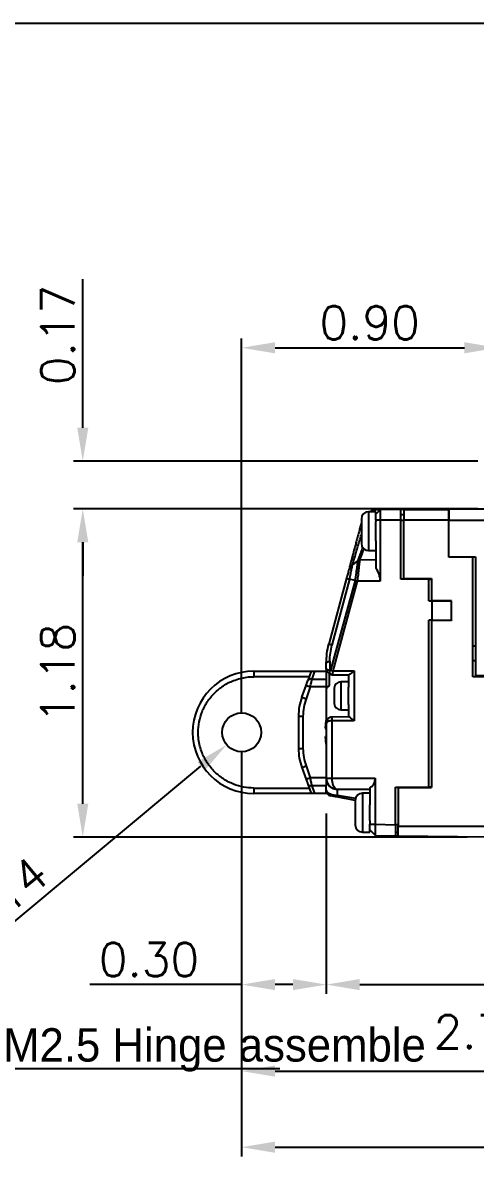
# Model space of a CAD drawing. Header units: millimetres. Extents: x 0 to 508, y 0 to 159.
# Drawn here: x 313.2 to 353.8, y 54.8 to 158.8 of the extents above; entities that cross this region are included whole.
import ezdxf
from ezdxf import colors
from ezdxf.entities.mleader import LeaderData, LeaderLine
from ezdxf.math import Vec2, Vec3

# ---------------------------------------------------------------- set-up
doc = ezdxf.new("R2010")
doc.units = ezdxf.units.MM
doc.header["$LTSCALE"] = 0.5
doc.layers.add('Involute Gear', color=3, linetype='Continuous')
doc.styles.add('STYLE2', font='')
doc.styles.add('USER2', font='SIMPLEX.SHX')
doc.styles.get('STYLE2').set_extended_font_data('Gulim')
doc.dimstyles.new('BASE120', dxfattribs={"dimscale": 1.2, "dimtxt": 2.5, "dimasz": 2.5, "dimexe": 0.7, "dimexo": 1.5, "dimtad": 1, "dimzin": 1, "dimdsep": 46, "dimtxsty": 'USER2', "dimcen": 0, "dimclrd": 6, "dimclre": 6, "dimclrt": 3, "dimadec": 0, "dimazin": 0, "dimtfac": 1, "dimtofl": 0, "dimtmove": 0, "dimatfit": 3, "dimfxl": 0, "dimtolj": 1, "dimtzin": 0, "dimlwe": -1, "dimarcsym": 0})
doc.dimstyles.new('BASE120 inch', dxfattribs={"dimscale": 1.2, "dimtxt": 2.5, "dimasz": 2.5, "dimexe": 0.7, "dimexo": 1.5, "dimtad": 1, "dimlfac": 0.03937, "dimzin": 1, "dimdsep": 46, "dimtxsty": 'USER2', "dimcen": 0, "dimclrd": 6, "dimclre": 6, "dimclrt": 3, "dimadec": 0, "dimazin": 0, "dimtfac": 1, "dimtofl": 0, "dimtmove": 0, "dimatfit": 3, "dimfxl": 0, "dimtolj": 1, "dimtzin": 0, "dimlwe": -1, "dimarcsym": 0})

# ---------------------------------------------------------------- blocks, each defined once
blk = doc.blocks.new('*D59')
at = {"color": 6}
for p, q in [((354.01, 115.16), (317.71, 115.16)), ((353.06, 85.67), (317.71, 85.67))]:
    blk.add_line(p, q, dxfattribs=at)
at = {"color": 6, "lineweight": -2}
blk.add_line((318.55, 88.67), (318.55, 112.16), dxfattribs=at)
at = {"color": 6}
for points in [[(318.05, 112.16), (319.05, 112.16), (318.55, 115.16)], [(318.05, 88.67), (319.05, 88.67), (318.55, 85.67)]]:
    blk.add_solid(points, dxfattribs=at)
at = {"layer": 'Defpoints', "color": 0}
for p in [(318.55, 115.16), (355.81, 115.16), (354.86, 85.67)]:
    blk.add_point(p, dxfattribs=at)
at = {"color": 3, "insert": (316.3, 100.41), "char_height": 3, "attachment_point": 5, "rotation": 90, "style": 'USER2'}
blk.add_mtext('\\A1;1.18', dxfattribs=at)
blk = doc.blocks.new('*D60')
at = {"layer": 'Defpoints', "color": 0}
for p in [(332.81, 95.08), (340.41, 89.58), (340.41, 72.41)]:
    blk.add_point(p, dxfattribs=at)
at = {"layer": 'Involute Gear', "color": 6}
for p, q in [((332.81, 93.28), (332.81, 71.57)), ((340.41, 87.78), (340.41, 71.57))]:
    blk.add_line(p, q, dxfattribs=at)
at = {"layer": 'Involute Gear', "color": 6, "lineweight": -2}
for p, q in [((332.81, 72.41), (319.17, 72.41)), ((337.41, 72.41), (335.81, 72.41))]:
    blk.add_line(p, q, dxfattribs=at)
at = {"layer": 'Involute Gear', "color": 6}
for points in [[(335.81, 72.91), (335.81, 71.91), (332.81, 72.41)], [(337.41, 72.91), (337.41, 71.91), (340.41, 72.41)]]:
    blk.add_solid(points, dxfattribs=at)
at = {"layer": 'Involute Gear', "color": 3, "insert": (324.49, 74.66), "char_height": 3, "attachment_point": 5, "style": 'USER2'}
blk.add_mtext('\\A1;0.30', dxfattribs=at)
blk = doc.blocks.new('*D61')
at = {"color": 6}
for p, q in [((332.81, 93.28), (332.81, 56.96)), ((428.61, 90.68), (428.61, 56.96))]:
    blk.add_line(p, q, dxfattribs=at)
at = {"color": 6, "lineweight": -2}
blk.add_line((335.81, 57.8), (425.61, 57.8), dxfattribs=at)
at = {"color": 6}
for points in [[(335.81, 58.3), (335.81, 57.3), (332.81, 57.8)], [(425.61, 58.3), (425.61, 57.3), (428.61, 57.8)]]:
    blk.add_solid(points, dxfattribs=at)
at = {"layer": 'Defpoints', "color": 0}
for p in [(332.81, 95.08), (428.61, 92.48), (428.61, 57.8)]:
    blk.add_point(p, dxfattribs=at)
at = {"color": 3, "insert": (380.71, 60.84), "char_height": 3, "attachment_point": 5, "style": 'USER2'}
blk.add_mtext('\\A1;3.77(max stroke)', dxfattribs=at)
blk = doc.blocks.new('*D65')
at = {"color": 6}
for p, q in [((401.61, 90.68), (401.61, 63.8)), ((332.81, 70.61), (332.81, 63.8))]:
    blk.add_line(p, q, dxfattribs=at)
at = {"color": 6, "lineweight": -2}
blk.add_line((335.81, 64.64), (398.61, 64.64), dxfattribs=at)
at = {"color": 6}
for points in [[(335.81, 65.14), (335.81, 64.14), (332.81, 64.64)], [(398.61, 65.14), (398.61, 64.14), (401.61, 64.64)]]:
    blk.add_solid(points, dxfattribs=at)
at = {"layer": 'Defpoints', "color": 0}
for p in [(401.61, 92.48), (332.81, 72.41), (401.61, 64.64)]:
    blk.add_point(p, dxfattribs=at)
at = {"color": 3, "insert": (367.21, 67.67), "char_height": 3, "attachment_point": 5, "style": 'USER2'}
blk.add_mtext('\\A1;2.70(min stroke)', dxfattribs=at)
blk = doc.blocks.new('*D70')
at = {"layer": 'Defpoints', "color": 0}
for p in [(340.41, 89.58), (397.81, 86.66), (397.81, 72.41)]:
    blk.add_point(p, dxfattribs=at)
at = {"layer": 'Involute Gear', "color": 6}
for p, q in [((340.41, 87.78), (340.41, 71.57)), ((397.81, 84.86), (397.81, 71.57))]:
    blk.add_line(p, q, dxfattribs=at)
at = {"layer": 'Involute Gear', "color": 6, "lineweight": -2}
blk.add_line((343.41, 72.41), (394.81, 72.41), dxfattribs=at)
at = {"layer": 'Involute Gear', "color": 6}
for points in [[(343.41, 72.91), (343.41, 71.91), (340.41, 72.41)], [(394.81, 72.91), (394.81, 71.91), (397.81, 72.41)]]:
    blk.add_solid(points, dxfattribs=at)
at = {"layer": 'Involute Gear', "color": 3, "insert": (369.11, 74.66), "char_height": 3, "attachment_point": 5, "style": 'USER2'}
blk.add_mtext('\\A1;2.26', dxfattribs=at)
blk = doc.blocks.new('*D72')
at = {"color": 6}
for p, q in [((332.81, 96.88), (332.81, 130.48)), ((355.81, 121.26), (355.81, 130.48))]:
    blk.add_line(p, q, dxfattribs=at)
at = {"color": 6, "lineweight": -2}
blk.add_line((335.81, 129.64), (352.81, 129.64), dxfattribs=at)
at = {"color": 6}
for points in [[(335.81, 130.14), (335.81, 129.14), (332.81, 129.64)], [(352.81, 130.14), (352.81, 129.14), (355.81, 129.64)]]:
    blk.add_solid(points, dxfattribs=at)
at = {"layer": 'Defpoints', "color": 0}
for p in [(355.81, 129.64), (355.81, 119.46), (332.81, 95.08)]:
    blk.add_point(p, dxfattribs=at)
at = {"color": 3, "insert": (344.31, 131.89), "char_height": 3, "attachment_point": 5, "style": 'USER2'}
blk.add_mtext('\\A1;0.90', dxfattribs=at)
blk = doc.blocks.new('*D73')
at = {"layer": 'Defpoints', "color": 0}
for p in [(355.81, 119.46), (318.55, 115.16), (355.81, 115.16)]:
    blk.add_point(p, dxfattribs=at)
at = {"layer": 'Involute Gear', "color": 6, "lineweight": -2}
for p, q in [((318.55, 122.46), (318.55, 135.82)), ((318.55, 112.16), (318.55, 109.16))]:
    blk.add_line(p, q, dxfattribs=at)
at = {"layer": 'Involute Gear', "color": 6}
for p, q in [((354.01, 119.46), (317.71, 119.46)), ((354.01, 115.16), (317.71, 115.16))]:
    blk.add_line(p, q, dxfattribs=at)
for points in [[(318.05, 122.46), (319.05, 122.46), (318.55, 119.46)], [(318.05, 112.16), (319.05, 112.16), (318.55, 115.16)]]:
    blk.add_solid(points, dxfattribs=at)
at = {"layer": 'Involute Gear', "color": 3, "insert": (316.3, 130.78), "char_height": 3, "attachment_point": 5, "rotation": 90, "style": 'USER2'}
blk.add_mtext('\\A1;0.17', dxfattribs=at)
blk = doc.blocks.new('*D75')
at = {"layer": 'Defpoints', "color": 0}
for p in [(334.16, 96.2), (331.47, 93.96)]:
    blk.add_point(p, dxfattribs=at)
at = {"layer": 'Involute Gear', "color": 6, "lineweight": -2}
blk.add_line((306.83, 73.43), (329.16, 92.04), dxfattribs=at)
at = {"layer": 'Involute Gear', "color": 6}
blk.add_solid([(328.84, 92.42), (329.49, 91.65), (331.47, 93.96)], dxfattribs=at)
at = {"layer": 'Involute Gear', "color": 3, "insert": (310.36, 79.3), "char_height": 3, "attachment_point": 5, "rotation": 39.8019, "style": 'USER2'}
blk.add_mtext('\\A1;∅0.14', dxfattribs=at)

msp = doc.modelspace()

# ---------------------------------------------------------------- linework, layer by layer
at = {"color": 7, "linetype": 'Continuous', "lineweight": 25}
for p, q in [((344.864, 114.912), (344.214, 114.912)), ((344.214, 114.912), (344.214, 111.412)), ((344.339, 114.912), (344.464, 115.008)), ((344.464, 115.007), (344.339, 114.912)), ((344.464, 115.007), (344.339, 114.912)), ((345.264, 115.081), (344.642, 115.07)), ((345.264, 115.081), (344.864, 114.674)), ((344.864, 114.898), (344.864, 114.912)), ((344.864, 114.69), (344.864, 114.898)), ((344.864, 114.162), (344.864, 114.674)), ((347.114, 115.113), (345.264, 115.081)), ((345.264, 115.081), (345.264, 114.162)), ((347.114, 115.113), (349.414, 115.153)), ((347.114, 114.162), (347.114, 115.113)), ((347.364, 114.618), (347.114, 114.618)), ((347.364, 115.066), (351.414, 115.116)), ((347.364, 115.066), (347.364, 114.162)), ((349.414, 115.153), (349.414, 115.091)), ((351.414, 115.162), (366.914, 115.162)), ((351.414, 114.162), (351.414, 115.116)), ((344.864, 114.162), (344.864, 114.043)), ((345.264, 114.162), (344.864, 114.162)), ((344.864, 112.28), (344.864, 114.043)), ((345.264, 114.162), (345.264, 108.662)), ((347.114, 114.162), (345.264, 114.162)), ((347.114, 108.86), (347.114, 114.162)), ((347.114, 114.162), (347.364, 114.162)), ((347.364, 108.91), (347.364, 114.162)), ((351.414, 114.162), (347.364, 114.162)), ((351.414, 114.162), (355.814, 114.162)), ((351.414, 110.862), (351.414, 114.162)), ((344.214, 111.412), (344.864, 111.412)), ((344.864, 112.28), (344.864, 109.832)), ((343.23, 110.486), (342.762, 110.127)), ((344.864, 110.574), (343.408, 110.548)), ((351.414, 110.862), (353.814, 110.862)), ((351.414, 110.814), (351.414, 110.862)), ((353.564, 110.814), (351.414, 110.814)), ((353.564, 100.062), (353.564, 110.814)), ((353.814, 110.814), (353.564, 110.814)), ((353.814, 110.862), (353.814, 100.162)), ((342.405, 109.593), (342.402, 109.579)), ((342.421, 109.646), (342.407, 109.594)), ((342.421, 109.646), (342.41, 109.594)), ((342.426, 109.62), (342.432, 109.62)), ((342.485, 109.769), (342.445, 109.682)), ((342.762, 110.127), (342.642, 109.998)), ((342.642, 109.998), (342.762, 110.127)), ((342.753, 110.079), (342.762, 110.127)), ((342.232, 108.946), (340.639, 103.001)), ((342.993, 108.715), (340.795, 100.662)), ((342.508, 108.845), (340.922, 102.925)), ((343.194, 108.662), (340.995, 100.607)), ((342.993, 108.715), (342.508, 108.845)), ((345.264, 108.662), (343.194, 108.662)), ((349.614, 108.86), (347.114, 108.86)), ((347.364, 108.91), (349.864, 108.91)), ((347.414, 108.91), (347.414, 108.86)), ((349.614, 106.89), (349.614, 108.86)), ((349.614, 108.86), (349.864, 108.86)), ((349.864, 108.91), (349.864, 106.91)), ((349.614, 106.89), (349.914, 106.89)), ((349.864, 106.91), (351.664, 106.91)), ((349.914, 106.91), (349.914, 106.89)), ((349.914, 105.149), (349.914, 106.89)), ((351.664, 106.89), (349.914, 106.89)), ((351.664, 106.91), (351.664, 106.89)), ((351.664, 105.149), (351.664, 106.89)), ((349.914, 105.149), (349.614, 105.149)), ((349.614, 90.162), (349.614, 105.149)), ((349.864, 105.129), (349.864, 90.112)), ((351.664, 105.129), (349.864, 105.129)), ((349.914, 105.149), (351.664, 105.149)), ((349.914, 105.149), (349.914, 105.129)), ((351.664, 105.149), (351.664, 105.129)), ((353.814, 102.811), (353.564, 102.811)), ((340.414, 100.768), (340.414, 101.293)), ((340.731, 101.476), (340.731, 100.619)), ((353.814, 101.512), (353.564, 101.512)), ((333.914, 100.579), (333.914, 100.079)), ((333.914, 100.579), (339.068, 100.579)), ((338.886, 100.079), (333.914, 100.079)), ((339.068, 100.579), (338.758, 99.726)), ((339.068, 100.579), (339.391, 100.579)), ((339.133, 99.872), (339.391, 100.579)), ((339.391, 100.579), (340.414, 100.579)), ((340.414, 100.579), (340.414, 99.872)), ((340.709, 99.311), (340.709, 100.37)), ((340.731, 100.619), (340.715, 100.622)), ((340.866, 100.273), (340.94, 100.27)), ((340.915, 100.264), (342.431, 100.237)), ((340.995, 100.607), (342.905, 100.607)), ((342.414, 100.238), (342.414, 99.14)), ((342.905, 100.607), (342.905, 96.117)), ((355.114, 100.062), (353.564, 100.062)), ((355.814, 100.162), (353.814, 100.162)), ((338.216, 98.238), (338.603, 99.302)), ((338.979, 99.165), (338.592, 98.101)), ((340.414, 99.165), (338.979, 99.165)), ((339.133, 99.872), (340.414, 99.872)), ((340.414, 99.872), (340.414, 99.165)), ((340.414, 99.165), (340.414, 96.134)), ((341.122, 99.061), (341.114, 98.954)), ((342.414, 99.612), (341.714, 99.612)), ((341.714, 99.612), (341.714, 97.112)), ((342.414, 97.583), (342.414, 99.14)), ((341.114, 98.612), (341.131, 98.612)), ((341.131, 98.112), (341.114, 98.112)), ((341.131, 98.612), (341.131, 98.112)), ((341.114, 97.769), (341.122, 97.663)), ((341.122, 97.663), (341.116, 97.663)), ((341.714, 97.112), (342.414, 97.112)), ((342.414, 97.583), (342.414, 96.486)), ((337.914, 96.528), (337.914, 93.631)), ((337.914, 96.528), (338.314, 96.528)), ((338.314, 96.528), (338.314, 93.631)), ((340.328, 95.466), (340.414, 96.134)), ((340.522, 96.239), (340.414, 96.271)), ((340.414, 95.923), (340.414, 96.129)), ((340.414, 96.129), (340.467, 96.129)), ((340.428, 95.914), (340.414, 95.877)), ((340.414, 95.877), (340.414, 90.962)), ((342.431, 96.486), (340.902, 96.459)), ((340.905, 96.117), (340.905, 90.962)), ((342.905, 96.117), (340.905, 96.117)), ((340.328, 95.466), (340.414, 95.379)), ((340.414, 94.779), (340.328, 94.693)), ((340.414, 94.025), (340.328, 94.693)), ((340.414, 95.379), (340.414, 94.779)), ((340.414, 94.025), (340.414, 90.994)), ((337.914, 93.631), (338.314, 93.631)), ((338.216, 91.921), (338.603, 90.857)), ((338.592, 92.058), (338.979, 90.994)), ((340.414, 90.994), (338.979, 90.994)), ((340.414, 90.994), (340.414, 90.962)), ((340.414, 90.962), (340.905, 90.962)), ((340.414, 90.897), (340.414, 90.287)), ((340.905, 90.962), (344.814, 90.962)), ((344.814, 90.962), (344.814, 86.816)), ((333.914, 90.079), (338.886, 90.079)), ((333.914, 90.079), (333.914, 89.579)), ((339.068, 89.579), (333.914, 89.579)), ((338.758, 90.433), (339.068, 89.579)), ((339.391, 89.579), (339.068, 89.579)), ((340.414, 90.287), (339.133, 90.287)), ((339.391, 89.579), (339.133, 90.287)), ((340.414, 89.579), (339.391, 89.579)), ((340.414, 89.579), (340.414, 90.287)), ((340.414, 89.681), (340.497, 89.597)), ((341.414, 89.962), (344.314, 89.962)), ((341.414, 89.404), (341.414, 89.962)), ((344.314, 89.612), (343.664, 89.612)), ((343.664, 89.612), (343.664, 86.112)), ((344.314, 90.096), (344.314, 88.565)), ((346.614, 90.162), (349.614, 90.162)), ((346.614, 86.784), (346.614, 90.162)), ((346.864, 90.112), (346.864, 86.662)), ((346.864, 90.112), (349.864, 90.112)), ((346.914, 90.162), (346.914, 90.112)), ((348.864, 90.112), (348.864, 90.162)), ((349.464, 90.162), (349.464, 90.112)), ((349.864, 90.162), (349.614, 90.162)), ((349.664, 90.112), (349.664, 90.162)), ((343.014, 88.942), (341.316, 89.281)), ((343.045, 89.141), (341.414, 89.404)), ((344.314, 87.158), (344.314, 88.565)), ((344.314, 87.158), (344.314, 86.816)), ((344.314, 86.816), (344.814, 86.816)), ((344.814, 86.816), (346.614, 86.784)), ((346.614, 86.784), (346.614, 85.784)), ((346.864, 86.779), (346.614, 86.779)), ((346.864, 86.662), (354.864, 86.662)), ((346.864, 85.763), (346.864, 86.662)), ((343.664, 86.112), (344.314, 86.112)), ((344.314, 86.325), (344.817, 85.812)), ((344.314, 86.325), (344.817, 85.812)), ((344.314, 86.112), (344.314, 86.312)), ((344.814, 85.816), (346.614, 85.784)), ((346.864, 86.079), (346.614, 86.079)), ((346.614, 85.784), (346.864, 85.78)), ((354.864, 85.665), (346.864, 85.763))]:
    msp.add_line(p, q, dxfattribs=at)
at = {"color": 6}
msp.add_lwpolyline([(253.935, 158.814), (507.87, 158.814), (507.87, 0), (253.935, 0)], close=True, dxfattribs=at)
at = {"color": 7, "linetype": 'Continuous', "lineweight": 25, "flags": 128}
for points in [[(340.922, 102.925), (340.858, 102.942), (340.802, 102.957), (340.753, 102.97), (340.713, 102.981), (340.681, 102.99), (340.658, 102.996), (340.644, 103), (340.639, 103.001)], [(340.414, 101.293), (340.419, 101.318), (340.435, 101.344), (340.461, 101.368), (340.497, 101.393), (340.542, 101.415), (340.597, 101.437), (340.66, 101.457), (340.731, 101.476)], [(338.603, 99.302), (338.61, 99.299), (338.632, 99.292), (338.666, 99.279), (338.713, 99.262), (338.77, 99.241), (338.835, 99.218), (338.906, 99.192), (338.979, 99.165)], [(338.216, 98.238), (338.223, 98.235), (338.244, 98.227), (338.279, 98.215), (338.326, 98.198), (338.383, 98.177), (338.448, 98.153), (338.518, 98.128), (338.592, 98.101)], [(338.216, 91.921), (338.223, 91.924), (338.244, 91.932), (338.279, 91.944), (338.326, 91.961), (338.383, 91.982), (338.448, 92.006), (338.518, 92.031), (338.592, 92.058)], [(338.979, 90.994), (338.906, 90.967), (338.835, 90.941), (338.77, 90.918), (338.713, 90.897), (338.666, 90.88), (338.632, 90.867), (338.61, 90.859), (338.603, 90.857)], [(340.996, 90.054), (340.859, 90.13), (340.711, 90.251)], [(341.414, 89.404), (341.401, 89.375), (341.387, 89.349), (341.374, 89.327), (341.361, 89.309), (341.349, 89.296), (341.337, 89.286), (341.326, 89.282), (341.316, 89.281)], [(344.327, 86.312), (344.325, 86.313), (344.314, 86.325)]]:
    msp.add_lwpolyline(points, dxfattribs=at)
at = {"color": 7, "linetype": 'Continuous', "lineweight": 25}
msp.add_circle((332.814, 95.079), 1.75, dxfattribs=at)
for centre, radius, start, end in [((344.214, 114.262), 0.65, 90, 180), ((344.214, 112.062), 0.65, 180, 270), ((333.914, 95.079), 5.5, 90, 270), ((339.035, 99.569), 0.319, 72.02706, 150.43693), ((341.714, 99.012), 0.6, 90, 175.32824), ((342.914, 96.528), 5, 160, 180), ((341.714, 97.712), 0.6, 184.65946, 270), ((342.914, 93.631), 5, 180, 200), ((343.814, 90.962), 1, 300.00504, 0), ((339.035, 90.59), 0.319, 209.56297, 287.97317), ((340.914, 89.872), 0.5, 180, 258.69007), ((340.914, 89.872), 0.5, 213.34834, 258.69007), ((343.664, 88.962), 0.65, 90, 180), ((343.664, 86.762), 0.65, 180, 270)]:
    msp.add_arc(centre, radius, start, end, dxfattribs=at)
msp.add_ellipse((343.41, 108.662), major_axis=(0, 1.886), ratio=0.9828419, start_param=4.712389, end_param=5.3816768, dxfattribs=at)
for points, knots in [([(344.464, 115.008), (344.463, 115.003), (344.462, 114.996), (344.456, 114.935), (344.453, 114.912)], [0, 0, 0, 0, 0.606351, 1, 1, 1, 1]), ([(344.642, 115.07), (344.61, 115.066), (344.545, 115.06), (344.491, 115.025), (344.464, 115.008)], [0, 0, 0, 0, 0.5000008, 1, 1, 1, 1]), ([(344.627, 114.912), (344.629, 114.928), (344.634, 114.985), (344.639, 115.049), (344.641, 115.062), (344.642, 115.07)], [0, 0, 0, 0, 0.1454342, 0.5203338, 1, 1, 1, 1]), ([(351.414, 115.162), (351.414, 115.147), (351.414, 115.117), (351.414, 114.885), (351.414, 114.555), (351.414, 114.293), (351.414, 114.162)], [0, 0, 0, 0, 0.2499999, 0.5, 0.7500001, 1, 1, 1, 1]), ([(343.488, 113.632), (343.452, 113.5), (343.382, 113.237), (343.273, 112.83), (343.162, 112.417), (343.05, 112), (342.943, 111.599), (342.844, 111.229), (342.754, 110.895), (342.657, 110.532), (342.562, 110.176), (342.513, 109.994), (342.491, 109.911)], [0, 0, 0, 0, 0.0845104, 0.1700745, 0.2638137, 0.3572979, 0.4535153, 0.5487339, 0.6372009, 0.7248698, 0.8743977, 1, 1, 1, 1]), ([(343.564, 113.918), (343.559, 113.897), (343.546, 113.85), (343.52, 113.753), (343.5, 113.677), (343.488, 113.632)], [0, 0, 0, 0, 0.24154019, 0.54499423, 1, 1, 1, 1]), ([(343.564, 113.572), (343.56, 113.573), (343.489, 113.602), (343.488, 113.617), (343.488, 113.632)], [0, 0, 0, 0, 0.0545212, 1, 1, 1, 1]), ([(343.564, 114.244), (343.564, 114.249), (343.564, 114.268), (343.564, 114.164), (343.564, 114.004), (343.564, 113.839), (343.564, 113.648), (343.564, 113.377), (343.564, 113.019), (343.564, 112.678), (343.564, 112.441), (343.564, 112.285), (343.564, 112.167), (343.564, 112.077), (343.564, 112.078), (343.564, 112.079)], [0, 0, 0, 0, 0.0402856, 0.1600071, 0.2250685, 0.2902856, 0.355347, 0.4205643, 0.5402857, 0.6600071, 0.7250686, 0.7902856, 0.855347, 0.9205641, 1, 1, 1, 1]), ([(342.762, 110.127), (342.766, 110.14), (342.774, 110.166), (342.837, 110.379), (342.932, 110.704), (343.06, 111.138), (343.214, 111.657), (343.384, 112.231), (343.505, 112.64), (343.564, 112.839)], [0, 0, 0, 0, 0.143144, 0.287166, 0.4309863, 0.5749573, 0.7186365, 0.8624938, 1, 1, 1, 1]), ([(343.677, 111.719), (343.649, 111.64), (343.603, 111.515), (343.548, 111.362), (343.502, 111.238), (343.458, 111.116), (343.399, 110.953), (343.333, 110.771), (343.274, 110.609), (343.238, 110.505), (343.233, 110.493), (343.23, 110.486)], [0, 0, 0, 0, 0.10547491, 0.16728906, 0.2326845, 0.30167033, 0.37420997, 0.53142938, 0.68826465, 0.84458037, 1, 1, 1, 1]), ([(343.408, 110.548), (343.415, 110.567), (343.426, 110.594), (343.484, 110.744), (343.534, 110.873), (343.594, 111.03), (343.666, 111.215), (343.734, 111.386), (343.785, 111.518), (343.804, 111.568)], [0, 0, 0, 0, 0.3052369, 0.4250846, 0.5491218, 0.6775194, 0.7958872, 0.9227089, 1, 1, 1, 1]), ([(343.23, 110.486), (343.227, 110.459), (343.22, 110.406), (343.166, 109.995), (343.088, 109.411), (343.024, 108.947), (342.993, 108.715)], [0, 0, 0, 0, 0.2502243, 0.5000044, 0.7497637, 1, 1, 1, 1]), ([(343.408, 110.548), (343.406, 110.533), (343.403, 110.502), (343.378, 110.277), (343.345, 109.986), (343.309, 109.656), (343.258, 109.212), (343.217, 108.857), (343.194, 108.662)], [0, 0, 0, 0, 0.180061, 0.3783654, 0.5057619, 0.6399106, 0.8012219, 1, 1, 1, 1]), ([(343.23, 110.486), (343.258, 110.504), (343.312, 110.539), (343.376, 110.545), (343.408, 110.548)], [0, 0, 0, 0, 0.5027435, 1, 1, 1, 1]), ([(342.418, 109.624), (342.409, 109.587), (342.389, 109.514), (342.342, 109.339), (342.289, 109.139), (342.251, 108.999), (342.232, 108.93)], [0, 0, 0, 0, 0.25307133, 0.50478741, 0.75591708, 1, 1, 1, 1]), ([(342.498, 109.779), (342.489, 109.776), (342.471, 109.77), (342.446, 109.711), (342.434, 109.683)], [0, 0, 0, 0, 0.5271321, 1, 1, 1, 1]), ([(342.751, 110.082), (342.711, 110.054), (342.589, 109.969), (342.516, 109.84), (342.467, 109.753)], [0, 0, 0, 0, 0.32725243, 1, 1, 1, 1]), ([(342.508, 108.845), (342.542, 109.015), (342.608, 109.35), (342.68, 109.713), (342.722, 109.925), (342.747, 110.05), (342.751, 110.07), (342.753, 110.079)], [0, 0, 0, 0, 0.2938728, 0.5768821, 0.7326872, 0.8793739, 1, 1, 1, 1]), ([(342.249, 108.938), (342.259, 108.931), (342.282, 108.916), (342.426, 108.87), (342.508, 108.845)], [0, 0, 0, 0, 0.4315216, 1, 1, 1, 1]), ([(342.993, 108.715), (343.007, 108.712), (343.035, 108.704), (343.098, 108.7), (343.15, 108.675), (343.187, 108.664), (343.194, 108.662)], [0, 0, 0, 0, 0.2503332, 0.5008195, 0.907556, 1, 1, 1, 1]), ([(340.414, 101.293), (340.424, 101.581), (340.442, 102.153), (340.574, 102.72), (340.639, 103.001)], [0, 0, 0, 0, 0.5044166, 1, 1, 1, 1]), ([(340.731, 101.476), (340.739, 101.719), (340.754, 102.203), (340.866, 102.686), (340.922, 102.925)], [0, 0, 0, 0, 0.504135, 1, 1, 1, 1]), ([(333.914, 90.079), (333.6, 90.096), (332.971, 90.129), (332.203, 90.364), (331.61, 90.632), (331.022, 90.976), (330.353, 91.519), (329.704, 92.318), (329.292, 93.114), (329.058, 93.833), (328.94, 94.451), (328.895, 95.183), (328.972, 96.022), (329.197, 96.791), (329.467, 97.383), (329.81, 97.971), (330.354, 98.64), (331.153, 99.29), (331.949, 99.702), (332.667, 99.935), (333.286, 100.057), (333.704, 100.072), (333.914, 100.079)], [0, 0, 0, 0, 0.060009, 0.1199671, 0.1521696, 0.1843385, 0.2499917, 0.3156449, 0.3799337, 0.4200778, 0.4598863, 0.5000004, 0.560001, 0.6199678, 0.6521703, 0.6843392, 0.7499923, 0.8156456, 0.8799344, 0.9200551, 0.9598636, 1, 1, 1, 1]), ([(340.414, 100.801), (340.414, 100.773), (340.414, 100.718), (340.414, 100.534), (340.414, 100.281), (340.414, 100.071), (340.414, 99.938), (340.414, 99.927)], [0, 0, 0, 0, 0.2447486, 0.4892163, 0.7339649, 0.9784326, 1, 1, 1, 1]), ([(340.414, 100.77), (340.42, 100.726), (340.431, 100.637), (340.539, 100.469), (340.682, 100.371), (340.78, 100.305)], [0, 0, 0, 0, 0.23401006, 0.47869492, 1, 1, 1, 1]), ([(340.715, 100.622), (340.715, 100.622), (340.715, 100.622), (340.715, 100.622), (340.715, 100.622), (340.713, 100.622), (340.709, 100.624), (340.69, 100.631), (340.617, 100.657), (340.513, 100.699), (340.429, 100.744), (340.419, 100.761), (340.414, 100.768)], [0, 0, 0, 0, 0.0000263, 0.0001029, 0.0004082, 0.0016276, 0.0064975, 0.0259636, 0.1037942, 0.4144531, 0.7341965, 1, 1, 1, 1]), ([(340.715, 100.622), (340.708, 100.601), (340.692, 100.557), (340.684, 100.488), (340.691, 100.419), (340.717, 100.36), (340.746, 100.323), (340.769, 100.313), (340.773, 100.311)], [0, 0, 0, 0, 0.1649475, 0.3469794, 0.5424939, 0.74552, 0.9485456, 1, 1, 1, 1]), ([(340.867, 100.275), (340.857, 100.278), (340.83, 100.285), (340.792, 100.317), (340.757, 100.366), (340.733, 100.427), (340.721, 100.492), (340.72, 100.558), (340.728, 100.599), (340.731, 100.619)], [0, 0, 0, 0, 0.09534608, 0.25441458, 0.41608151, 0.57541844, 0.72790166, 0.8701058, 1, 1, 1, 1]), ([(340.795, 100.662), (340.794, 100.658), (340.792, 100.652), (340.785, 100.641), (340.772, 100.628), (340.752, 100.618), (340.738, 100.619), (340.731, 100.619)], [0, 0, 0, 0, 0.0977358, 0.1971428, 0.4198909, 0.7059436, 1, 1, 1, 1]), ([(340.772, 100.31), (340.791, 100.3), (340.826, 100.281), (340.866, 100.273), (340.884, 100.268)], [0, 0, 0, 0, 0.518704, 1, 1, 1, 1]), ([(340.795, 100.662), (340.809, 100.658), (340.837, 100.65), (340.886, 100.636), (340.94, 100.622), (340.977, 100.612), (340.995, 100.607)], [0, 0, 0, 0, 0.25, 0.5, 0.7500007, 1, 1, 1, 1]), ([(340.995, 100.607), (340.993, 100.564), (340.99, 100.498), (340.981, 100.417), (340.973, 100.362), (340.964, 100.315), (340.954, 100.284), (340.946, 100.266), (340.942, 100.267), (340.94, 100.268)], [0, 0, 0, 0, 0.239004, 0.3736861, 0.5181855, 0.6416656, 0.8012536, 0.9165594, 1, 1, 1, 1]), ([(342.905, 100.607), (342.904, 100.606), (342.862, 100.569), (342.761, 100.482), (342.623, 100.364), (342.516, 100.281), (342.456, 100.242), (342.439, 100.24), (342.431, 100.239)], [0, 0, 0, 0, 0.0058628, 0.2182979, 0.5267316, 0.7484427, 0.8905948, 1, 1, 1, 1]), ([(338.603, 99.302), (338.619, 99.347), (338.652, 99.435), (338.706, 99.585), (338.738, 99.673), (338.758, 99.726)], [0, 0, 0, 0, 0.2883814, 0.5724406, 1, 1, 1, 1]), ([(338.979, 99.165), (338.998, 99.252), (339.03, 99.4), (339.085, 99.648), (339.114, 99.784), (339.133, 99.872)], [0, 0, 0, 0, 0.333087, 0.5699405, 1, 1, 1, 1]), ([(340.414, 99.012), (340.48, 99.084), (340.577, 99.188), (340.677, 99.282), (340.709, 99.311)], [0, 0, 0, 0, 0.6868532, 1, 1, 1, 1]), ([(340.709, 99.311), (340.66, 99.269), (340.59, 99.209), (340.501, 99.169), (340.449, 99.166), (340.419, 99.192), (340.416, 99.223), (340.414, 99.237)], [0, 0, 0, 0, 0.3816132, 0.5501431, 0.7202552, 0.8678223, 1, 1, 1, 1]), ([(341.116, 99.061), (341.116, 99.061), (341.114, 99.061), (341.118, 99.061), (341.122, 99.061)], [0, 0, 0, 0, 0.0005264, 1, 1, 1, 1]), ([(341.114, 98.954), (341.114, 98.913), (341.114, 98.831), (341.114, 98.685), (341.114, 98.612)], [0, 0, 0, 0, 0.4999996, 1, 1, 1, 1]), ([(338.592, 98.101), (338.511, 97.845), (338.349, 97.332), (338.326, 96.796), (338.314, 96.528)], [0, 0, 0, 0, 0.4999999, 1, 1, 1, 1]), ([(341.114, 98.112), (341.114, 98.039), (341.114, 97.893), (341.114, 97.81), (341.114, 97.769)], [0, 0, 0, 0, 0.5000003, 1, 1, 1, 1]), ([(340.912, 96.46), (340.857, 96.453), (340.759, 96.442), (340.626, 96.366), (340.519, 96.255), (340.453, 96.117), (340.423, 95.999), (340.423, 95.936), (340.424, 95.914)], [0, 0, 0, 0, 0.2019519, 0.3579209, 0.5524227, 0.7623757, 0.9159193, 1, 1, 1, 1]), ([(340.905, 96.117), (340.873, 96.116), (340.807, 96.114), (340.713, 96.101), (340.627, 96.081), (340.529, 96.043), (340.446, 95.989), (340.434, 95.936), (340.428, 95.914)], [0, 0, 0, 0, 0.1327886, 0.2663817, 0.4016805, 0.5395483, 0.8119693, 1, 1, 1, 1]), ([(340.905, 96.458), (340.905, 96.458), (340.905, 96.462), (340.905, 96.446), (340.905, 96.411), (340.905, 96.355), (340.905, 96.285), (340.905, 96.204), (340.905, 96.146), (340.905, 96.117)], [0, 0, 0, 0, 0.03238735, 0.19365676, 0.35492512, 0.51619419, 0.67746285, 0.83873156, 1, 1, 1, 1]), ([(342.905, 96.117), (342.904, 96.118), (342.862, 96.154), (342.761, 96.242), (342.623, 96.359), (342.516, 96.442), (342.456, 96.481), (342.439, 96.483), (342.431, 96.484)], [0, 0, 0, 0, 0.0058621, 0.2182976, 0.5267313, 0.7484426, 0.8905948, 1, 1, 1, 1]), ([(338.314, 93.631), (338.326, 93.363), (338.349, 92.826), (338.511, 92.314), (338.592, 92.058)], [0, 0, 0, 0, 0.50000006, 1, 1, 1, 1]), ([(338.603, 90.857), (338.627, 90.79), (338.668, 90.679), (338.72, 90.536), (338.745, 90.467), (338.758, 90.433)], [0, 0, 0, 0, 0.4287245, 0.7132804, 1, 1, 1, 1]), ([(339.133, 90.287), (339.123, 90.336), (339.099, 90.443), (339.048, 90.679), (339.005, 90.874), (338.979, 90.994)], [0, 0, 0, 0, 0.25276866, 0.54258449, 1, 1, 1, 1]), ([(340.414, 90.962), (340.424, 90.856), (340.444, 90.639), (340.583, 90.387), (340.749, 90.205), (340.925, 90.081), (341.149, 89.983), (341.318, 89.97), (341.414, 89.962)], [0, 0, 0, 0, 0.190195, 0.3915871, 0.5188672, 0.6598589, 0.8072524, 1, 1, 1, 1]), ([(340.422, 90.973), (340.425, 90.924), (340.429, 90.83), (340.464, 90.661), (340.548, 90.454), (340.633, 90.31), (340.721, 90.243), (340.725, 90.24)], [0, 0, 0, 0, 0.17084771, 0.32843121, 0.5986842, 0.97830104, 1, 1, 1, 1]), ([(340.905, 90.962), (340.911, 90.856), (340.921, 90.639), (340.991, 90.387), (341.076, 90.205), (341.165, 90.081), (341.28, 89.983), (341.366, 89.97), (341.414, 89.962)], [0, 0, 0, 0, 0.1901901, 0.391587, 0.518841, 0.6598592, 0.8072413, 1, 1, 1, 1]), ([(340.414, 89.872), (340.42, 89.843), (340.432, 89.788), (340.519, 89.701), (340.636, 89.622), (340.811, 89.536), (341.071, 89.446), (341.301, 89.418), (341.414, 89.404)], [0, 0, 0, 0, 0.1683131, 0.3221246, 0.4576465, 0.5740482, 0.7917725, 1, 1, 1, 1]), ([(340.725, 90.24), (340.784, 90.19), (340.891, 90.098), (341.102, 90.006), (341.244, 89.988), (341.323, 89.978)], [0, 0, 0, 0, 0.3545745, 0.6459218, 1, 1, 1, 1]), ([(341.316, 89.281), (341.287, 89.287), (341.231, 89.298), (341.145, 89.315), (341.066, 89.331), (340.991, 89.346), (340.924, 89.36), (340.84, 89.376), (340.826, 89.379), (340.816, 89.381)], [0, 0, 0, 0, 0.0988031, 0.1949632, 0.2920444, 0.3950001, 0.5186262, 0.6521997, 1, 1, 1, 1]), ([(343.014, 88.951), (343.014, 88.945), (343.014, 88.932), (343.014, 88.76), (343.014, 88.557), (343.014, 88.367), (343.014, 88.156), (343.014, 87.871), (343.014, 87.516), (343.014, 87.202), (343.014, 86.999), (343.014, 86.875), (343.014, 86.798), (343.014, 86.754), (343.014, 86.769), (343.014, 86.773)], [0, 0, 0, 0, 0.0992831, 0.2190047, 0.284066, 0.3492832, 0.4143447, 0.4795617, 0.5992831, 0.7190046, 0.7840661, 0.8492831, 0.9143446, 0.9795618, 1, 1, 1, 1]), ([(344.314, 86.325), (344.314, 86.33), (344.314, 86.34), (344.314, 86.424), (344.314, 86.548), (344.314, 86.686), (344.314, 86.778), (344.314, 86.816)], [0, 0, 0, 0, 0.2122021, 0.4239987, 0.6415211, 0.8550716, 1, 1, 1, 1]), ([(344.814, 86.816), (344.813, 86.701), (344.811, 86.473), (344.81, 86.172), (344.811, 85.948), (344.811, 85.832), (344.813, 85.82), (344.814, 85.816)], [0, 0, 0, 0, 0.2198969, 0.4345126, 0.6491851, 0.8639201, 1, 1, 1, 1])]:
    msp.add_open_spline(points, degree=3, knots=knots, dxfattribs=at)

# ---------------------------------------------------------------- dimensions: what is measured, and where the dimension line sits
for base, p1, p2, text, dimstyle, picture, middle in [((355.814, 129.636), (332.814, 95.079), (355.814, 119.462), '0.90', 'BASE120', '*D72', (344.314, 131.886)), ((428.614, 57.802), (332.814, 95.079), (428.614, 92.477), '3.77(max stroke)', 'BASE120 inch', '*D61', (380.714, 60.838)), ((401.614, 64.639), (332.814, 72.409), (401.614, 92.477), '2.70(min stroke)', 'BASE120', '*D65', (367.214, 67.674))]:
    dim = msp.add_linear_dim(base=base, p1=p1, p2=p2, text=text, dimstyle=dimstyle)
    dim.commit()
    dim.dimension.update_dxf_attribs({"geometry": picture, "text_midpoint": middle})
dim = msp.add_linear_dim(base=(318.551, 115.162), p1=(354.864, 85.665), p2=(355.814, 115.162), angle=90, text='1.18', dimstyle='BASE120 inch')
dim.commit()
dim.dimension.update_dxf_attribs({"geometry": '*D59', "text_midpoint": (316.301, 100.414)})
at = {"layer": 'Involute Gear', "color": 6}
dim = msp.add_linear_dim(base=(318.551, 115.162), p1=(355.814, 119.462), p2=(355.814, 115.162), angle=90, dimstyle='BASE120 inch', dxfattribs=at)
dim.commit()
dim.dimension.update_dxf_attribs({"geometry": '*D73', "text_midpoint": (318.551, 130.783), "dimtype": 160})
dim = msp.add_diameter_dim_2p(p1=(334.159, 96.2), p2=(331.47, 93.959), dimstyle='BASE120 inch', dxfattribs=at)
dim.commit()
dim.dimension.update_dxf_attribs({"geometry": '*D75', "text_midpoint": (311.8, 77.57), "dimtype": 163})
dim = msp.add_linear_dim(base=(340.414, 72.409), p1=(332.814, 95.079), p2=(340.414, 89.579), text='0.30', dimstyle='BASE120 inch', dxfattribs=at)
dim.commit()
dim.dimension.update_dxf_attribs({"geometry": '*D60', "text_midpoint": (324.493, 72.409), "dimtype": 160})
dim = msp.add_linear_dim(base=(397.814, 72.409), p1=(340.414, 89.579), p2=(397.814, 86.662), dimstyle='BASE120 inch', dxfattribs=at)
dim.commit()
dim.dimension.update_dxf_attribs({"geometry": '*D70', "text_midpoint": (369.114, 74.659)})

# ---------------------------------------------------------------- leaders
ml = msp.add_multileader_mtext('Standard')
ml.set_content('^I^IM2.5 Hinge assemble', color=2, style='STYLE2')
ml.set_leader_properties(color=1)
ml.build(insert=Vec2(0, 0))
ml.multileader.update_dxf_attribs({"text_left_attachment_type": 5, "text_right_attachment_type": 6, "dogleg_length": 2.5, "arrow_head_size": 3, "scale": 1.2})
ctx = ml.context
ctx.base_point, ctx.scale, ctx.char_height, ctx.arrow_head_size, ctx.landing_gap_size, ctx.plane_origin = Vec3(286.798, 64.885), 1.2, 3, 3, 0.6, Vec3(279.106, 93.779)
ctx.left_attachment, ctx.right_attachment = 5, 6
notes = []
notes.append((ctx, [(0, (1, 1, 0), (283.798, 64.885), (1, 0), 3, [(0, [(279.106, 94.079)], 0, [])])]))
ctx.mtext.insert, ctx.mtext.flow_direction = Vec3(287.398, 68.493), 5
for ctx, leaders in notes:
    for number, flags, end, landing, length, lines in leaders:
        leader = LeaderData()
        leader.index, (leader.has_last_leader_line, leader.has_dogleg_vector, leader.attachment_direction) = number, flags
        leader.last_leader_point, leader.dogleg_vector, leader.dogleg_length = Vec3(end), Vec3(landing), length
        for number, points, colour, breaks in lines:
            line = LeaderLine()
            line.index, line.vertices, line.color, line.breaks = number, Vec3.list(points), colors.encode_raw_color(colour), breaks
            leader.lines.append(line)
        ctx.leaders.append(leader)

doc.saveas('drawing.dxf')
